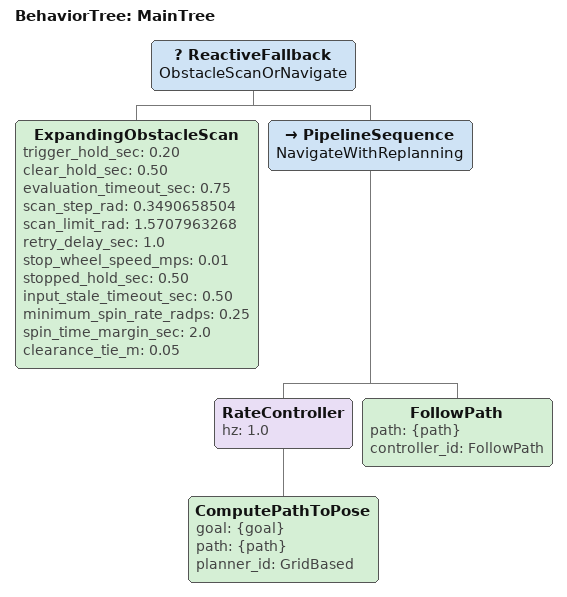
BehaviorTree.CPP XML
<root main_tree_to_execute="MainTree">
  <BehaviorTree ID="MainTree">
    <ReactiveFallback name="ObstacleScanOrNavigate">
      <ExpandingObstacleScan
        trigger_hold_sec="0.20"
        clear_hold_sec="0.50"
        evaluation_timeout_sec="0.75"
        scan_step_rad="0.3490658504"
        scan_limit_rad="1.5707963268"
        retry_delay_sec="1.0"
        stop_wheel_speed_mps="0.01"
        stopped_hold_sec="0.50"
        input_stale_timeout_sec="0.50"
        minimum_spin_rate_radps="0.25"
        spin_time_margin_sec="2.0"
        clearance_tie_m="0.05"/>
      <PipelineSequence name="NavigateWithReplanning">
        <RateController hz="1.0">
          <ComputePathToPose
            goal="{goal}"
            path="{path}"
            planner_id="GridBased"/>
        </RateController>
        <FollowPath path="{path}" controller_id="FollowPath"/>
      </PipelineSequence>
    </ReactiveFallback>
  </BehaviorTree>
</root>
